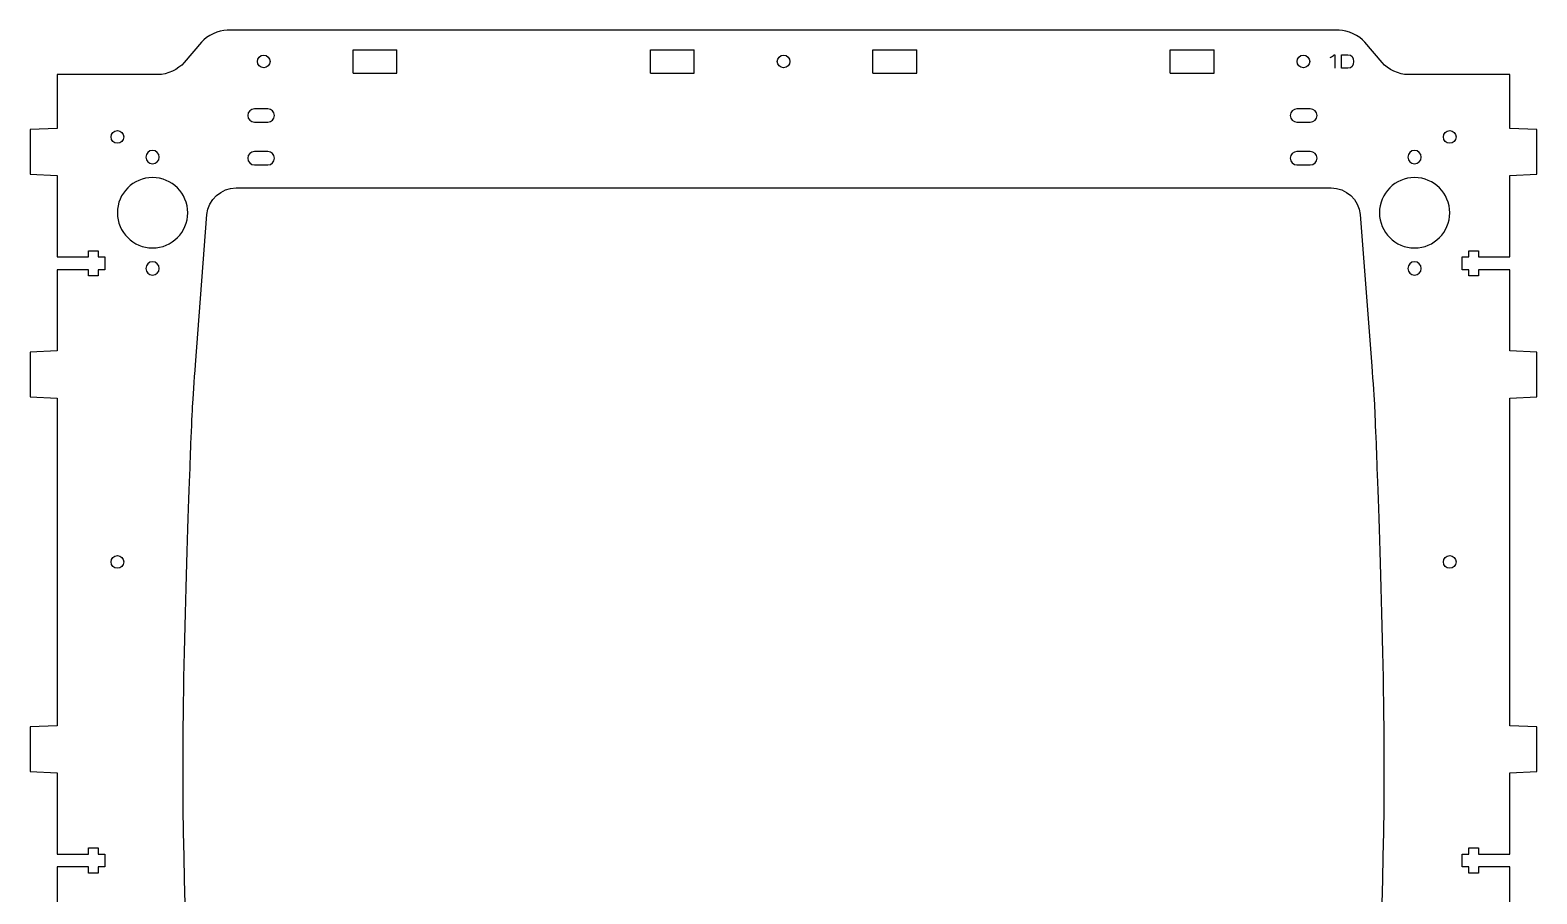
# Model space of a CAD drawing. Header units: millimetres. Extents: x -1134 to -106, y -482 to -94.
# Drawn here: x -1134.3 to -795.8, y -287.7 to -93.7 of the extents above; entities that cross this region are included whole.
import ezdxf

# ---------------------------------------------------------------- set-up
doc = ezdxf.new("R2010")
doc.units = ezdxf.units.MM
doc.layers.add('CUTS', color=1, linetype='Continuous', true_color=0xff0000)
doc.layers.add('TEXT', color=5, linetype='Continuous', true_color=0x0000ff)

msp = doc.modelspace()

# ---------------------------------------------------------------- linework, layer by layer
at = {"layer": 'CUTS', "color": 1, "lineweight": 25, "true_color": 0xff0000}
for p, q in [((-1061.71, -103.33), (-1061.71, -98.13)), ((-1061.71, -98.13), (-1051.86, -98.13)), ((-1051.86, -103.33), (-1051.86, -98.13)), ((-994.93, -103.33), (-994.93, -98.13)), ((-994.93, -98.13), (-985.08, -98.13)), ((-985.08, -103.33), (-985.08, -98.13)), ((-944.93, -103.33), (-944.93, -98.13)), ((-944.93, -98.13), (-935.08, -98.13)), ((-935.08, -103.33), (-935.08, -98.13)), ((-878.16, -103.33), (-878.16, -98.13)), ((-878.16, -98.13), (-868.31, -98.13)), ((-868.31, -103.33), (-868.31, -98.13)), ((-1061.71, -103.33), (-1051.86, -103.33)), ((-994.93, -103.33), (-985.08, -103.33)), ((-944.93, -103.33), (-935.08, -103.33)), ((-878.16, -103.33), (-868.31, -103.33))]:
    msp.add_line(p, q, dxfattribs=at)
for points in [[(-840.23, -93.68), (-1089.98, -93.68)], [(-1095.79, -96.39), (-1099.66, -100.98)], [(-830.56, -100.98), (-834.42, -96.39)], [(-1105.47, -103.68), (-1128.17, -103.68), (-1128.17, -115.78), (-1134.26, -116.03), (-1134.26, -126.07), (-1128.17, -126.32), (-1128.17, -144.63), (-1121.15, -144.63), (-1121.15, -143.23), (-1118.95, -143.23), (-1118.95, -144.63), (-1117.51, -144.63), (-1117.51, -147.49), (-1118.95, -147.49), (-1118.95, -148.89), (-1121.15, -148.89), (-1121.15, -147.49), (-1128.17, -147.49), (-1128.17, -165.75), (-1134.26, -166), (-1134.26, -176.09), (-1128.17, -176.34), (-1128.17, -249.95), (-1134.26, -250.2), (-1134.26, -260.25), (-1128.17, -260.5), (-1128.17, -278.79), (-1121.15, -278.79), (-1121.15, -277.39), (-1118.95, -277.39), (-1118.95, -278.79), (-1117.51, -278.79), (-1117.51, -281.66), (-1118.95, -281.66), (-1118.95, -283.06), (-1121.15, -283.06), (-1121.15, -281.66), (-1128.17, -281.66), (-1128.17, -299.97)], [(-801.88, -299.97), (-801.88, -281.66), (-808.9, -281.66), (-808.9, -283.06), (-811.1, -283.06), (-811.1, -281.66), (-812.54, -281.66), (-812.54, -278.79), (-811.1, -278.79), (-811.1, -277.39), (-808.9, -277.39), (-808.9, -278.79), (-801.88, -278.79), (-801.88, -260.5), (-795.79, -260.25), (-795.79, -250.2), (-801.88, -249.95), (-801.88, -176.34), (-795.79, -176.09), (-795.79, -166), (-801.88, -165.75), (-801.88, -147.49), (-808.9, -147.49), (-808.9, -148.89), (-811.1, -148.89), (-811.1, -147.49), (-812.54, -147.49), (-812.54, -144.63), (-811.1, -144.63), (-811.1, -143.23), (-808.9, -143.23), (-808.9, -144.63), (-801.88, -144.63), (-801.88, -126.32), (-795.79, -126.07), (-795.79, -116.03), (-801.88, -115.78), (-801.88, -103.68), (-824.74, -103.68)], [(-1080.87, -111.36), (-1083.87, -111.36)], [(-846.68, -111.36), (-849.68, -111.36)], [(-1083.87, -114.36), (-1080.87, -114.36), (-1080.87, -114.36)], [(-849.68, -114.36), (-846.68, -114.36), (-846.68, -114.36)], [(-1080.87, -120.96), (-1083.87, -120.96)], [(-846.68, -120.96), (-849.68, -120.96)], [(-1083.87, -123.96), (-1080.87, -123.96), (-1080.87, -123.96)], [(-849.68, -123.96), (-846.68, -123.96), (-846.68, -123.96)], [(-1088.01, -129.1), (-841.99, -129.1)], [(-1097.12, -168.9), (-1094.55, -135.08)], [(-835.46, -135.08), (-832.87, -169.2)]]:
    msp.add_lwpolyline(points, dxfattribs=at)
for points in [[(-1089.98, -93.68), (-1091.93, -93.68), (-1094.54, -94.9), (-1095.79, -96.39)], [(-834.42, -96.39), (-835.67, -94.9), (-838.29, -93.68), (-840.23, -93.68)], [(-1099.66, -100.98), (-1100.91, -102.47), (-1103.52, -103.68), (-1105.47, -103.68)], [(-1083.2, -100.73), (-1083.2, -99.94), (-1082.57, -99.3), (-1081.78, -99.3)], [(-1081.78, -102.15), (-1082.57, -102.15), (-1083.2, -101.51), (-1083.2, -100.73)], [(-1081.78, -99.3), (-1080.99, -99.3), (-1080.35, -99.94), (-1080.35, -100.73)], [(-1080.35, -100.73), (-1080.35, -101.51), (-1080.99, -102.15), (-1081.78, -102.15)], [(-966.43, -100.73), (-966.43, -99.94), (-965.79, -99.3), (-965.01, -99.3)], [(-965.01, -102.15), (-965.79, -102.15), (-966.43, -101.51), (-966.43, -100.73)], [(-965.01, -99.3), (-964.22, -99.3), (-963.58, -99.94), (-963.58, -100.73)], [(-963.58, -100.73), (-963.58, -101.51), (-964.22, -102.15), (-965.01, -102.15)], [(-849.66, -100.72), (-849.66, -99.94), (-849.02, -99.3), (-848.24, -99.3)], [(-848.24, -102.15), (-849.02, -102.15), (-849.66, -101.51), (-849.66, -100.72)], [(-848.24, -99.3), (-847.45, -99.3), (-846.81, -99.94), (-846.81, -100.72)], [(-846.81, -100.72), (-846.81, -101.51), (-847.45, -102.15), (-848.24, -102.15)], [(-824.74, -103.68), (-826.69, -103.68), (-829.31, -102.47), (-830.56, -100.98)], [(-1083.87, -111.36), (-1084.7, -111.36), (-1085.37, -112.03), (-1085.37, -112.86)], [(-1079.37, -112.86), (-1079.37, -112.03), (-1080.04, -111.36), (-1080.87, -111.36)], [(-849.68, -111.36), (-850.51, -111.36), (-851.18, -112.03), (-851.18, -112.86)], [(-845.18, -112.86), (-845.18, -112.03), (-845.86, -111.36), (-846.68, -111.36)], [(-1085.37, -112.86), (-1085.37, -113.69), (-1084.7, -114.36), (-1083.87, -114.36)], [(-1080.87, -114.36), (-1080.04, -114.36), (-1079.37, -113.69), (-1079.37, -112.86)], [(-851.18, -112.86), (-851.18, -113.69), (-850.51, -114.36), (-849.68, -114.36)], [(-846.68, -114.36), (-845.86, -114.36), (-845.18, -113.69), (-845.18, -112.86)], [(-1116.08, -117.66), (-1116.08, -116.88), (-1115.44, -116.24), (-1114.66, -116.24)], [(-1114.66, -119.09), (-1115.44, -119.09), (-1116.08, -118.45), (-1116.08, -117.66)], [(-1114.66, -116.24), (-1113.87, -116.24), (-1113.23, -116.88), (-1113.23, -117.66)], [(-1113.23, -117.66), (-1113.23, -118.45), (-1113.87, -119.09), (-1114.66, -119.09)], [(-816.78, -117.66), (-816.78, -116.88), (-816.14, -116.24), (-815.36, -116.24)], [(-815.36, -119.09), (-816.14, -119.09), (-816.78, -118.45), (-816.78, -117.66)], [(-815.36, -116.24), (-814.57, -116.24), (-813.93, -116.88), (-813.93, -117.66)], [(-813.93, -117.66), (-813.93, -118.45), (-814.57, -119.09), (-815.36, -119.09)], [(-1106.76, -120.71), (-1107.59, -120.71), (-1108.26, -121.38), (-1108.26, -122.21)], [(-1105.26, -122.21), (-1105.26, -121.38), (-1105.93, -120.71), (-1106.76, -120.71)], [(-1083.87, -120.96), (-1084.7, -120.96), (-1085.37, -121.63), (-1085.37, -122.46)], [(-1079.37, -122.46), (-1079.37, -121.63), (-1080.04, -120.96), (-1080.87, -120.96)], [(-849.68, -120.96), (-850.51, -120.96), (-851.18, -121.63), (-851.18, -122.46)], [(-845.18, -122.46), (-845.18, -121.63), (-845.86, -120.96), (-846.68, -120.96)], [(-823.26, -120.71), (-824.09, -120.71), (-824.76, -121.38), (-824.76, -122.21)], [(-821.76, -122.21), (-821.76, -121.38), (-822.43, -120.71), (-823.26, -120.71)], [(-1108.26, -122.21), (-1108.26, -123.04), (-1107.59, -123.71), (-1106.76, -123.71)], [(-1106.76, -123.71), (-1105.93, -123.71), (-1105.26, -123.04), (-1105.26, -122.21)], [(-1085.37, -122.46), (-1085.37, -123.29), (-1084.7, -123.96), (-1083.87, -123.96)], [(-1080.87, -123.96), (-1080.04, -123.96), (-1079.37, -123.29), (-1079.37, -122.46)], [(-851.18, -122.46), (-851.18, -123.29), (-850.51, -123.96), (-849.68, -123.96)], [(-846.68, -123.96), (-845.86, -123.96), (-845.18, -123.29), (-845.18, -122.46)], [(-824.76, -122.21), (-824.76, -123.04), (-824.09, -123.71), (-823.26, -123.71)], [(-823.26, -123.71), (-822.43, -123.71), (-821.76, -123.04), (-821.76, -122.21)], [(-1106.76, -126.81), (-1111.12, -126.81), (-1114.66, -130.34), (-1114.66, -134.71)], [(-1098.86, -134.71), (-1098.86, -130.34), (-1102.39, -126.81), (-1106.76, -126.81)], [(-823.26, -126.81), (-827.62, -126.81), (-831.16, -130.34), (-831.16, -134.71)], [(-815.36, -134.71), (-815.36, -130.34), (-818.89, -126.81), (-823.26, -126.81)], [(-1094.55, -135.08), (-1094.25, -131.79), (-1091.31, -129.1), (-1088.01, -129.1)], [(-841.99, -129.1), (-838.69, -129.1), (-835.75, -131.79), (-835.46, -135.08)], [(-1114.66, -134.71), (-1114.66, -139.07), (-1111.12, -142.61), (-1106.76, -142.61)], [(-1106.76, -142.61), (-1102.39, -142.61), (-1098.86, -139.07), (-1098.86, -134.71)], [(-831.16, -134.71), (-831.16, -139.07), (-827.62, -142.61), (-823.26, -142.61)], [(-823.26, -142.61), (-818.89, -142.61), (-815.36, -139.07), (-815.36, -134.71)], [(-1106.76, -145.71), (-1107.59, -145.71), (-1108.26, -146.38), (-1108.26, -147.21)], [(-1108.26, -147.21), (-1108.26, -148.04), (-1107.59, -148.71), (-1106.76, -148.71)], [(-1105.26, -147.21), (-1105.26, -146.38), (-1105.93, -145.71), (-1106.76, -145.71)], [(-1106.76, -148.71), (-1105.93, -148.71), (-1105.26, -148.04), (-1105.26, -147.21)], [(-823.26, -145.71), (-824.09, -145.71), (-824.76, -146.38), (-824.76, -147.21)], [(-824.76, -147.21), (-824.76, -148.04), (-824.09, -148.71), (-823.26, -148.71)], [(-821.76, -147.21), (-821.76, -146.38), (-822.43, -145.71), (-823.26, -145.71)], [(-823.26, -148.71), (-822.43, -148.71), (-821.76, -148.04), (-821.76, -147.21)], [(-1097.76, -178.33), (-1097.66, -176.43), (-1097.37, -172.19), (-1097.12, -168.9)], [(-832.87, -169.2), (-832.62, -172.49), (-832.34, -176.67), (-832.26, -178.48)], [(-1098.18, -187.78), (-1098.05, -184.48), (-1097.86, -180.23), (-1097.76, -178.33)], [(-832.26, -178.48), (-832.17, -180.3), (-832, -184.48), (-831.87, -187.78)], [(-1099.91, -257.53), (-1099.91, -232.97), (-1098.18, -187.78), (-1098.18, -187.78)], [(-831.87, -187.78), (-831.87, -187.78), (-830.14, -232.97), (-830.14, -257.53)], [(-1116.08, -213.15), (-1116.08, -212.36), (-1115.44, -211.72), (-1114.66, -211.72)], [(-1114.66, -214.57), (-1115.44, -214.57), (-1116.08, -213.93), (-1116.08, -213.15)], [(-1114.66, -211.72), (-1113.87, -211.72), (-1113.23, -212.36), (-1113.23, -213.15)], [(-1113.23, -213.15), (-1113.23, -213.93), (-1113.87, -214.57), (-1114.66, -214.57)], [(-816.78, -213.15), (-816.78, -212.36), (-816.14, -211.72), (-815.36, -211.72)], [(-815.36, -214.57), (-816.14, -214.57), (-816.78, -213.93), (-816.78, -213.15)], [(-815.36, -211.72), (-814.57, -211.72), (-813.93, -212.36), (-813.93, -213.15)], [(-813.93, -213.15), (-813.93, -213.93), (-814.57, -214.57), (-815.36, -214.57)], [(-1094.56, -371.98), (-1094.56, -371.98), (-1099.91, -316.11), (-1099.91, -257.53)], [(-830.14, -257.53), (-830.14, -316.11), (-835.49, -371.98), (-835.49, -371.98)]]:
    msp.add_open_spline(points, degree=3, dxfattribs=at)
at = {"layer": 'TEXT', "color": 5, "lineweight": 25, "true_color": 0x0000ff}
for points in [[(-841.32, -99.24), (-841.2, -99.24), (-841.2, -102.22)], [(-839.71, -99.22), (-838.23, -99.22)], [(-838.23, -102.24), (-839.71, -102.24), (-839.71, -99.22), (-839.71, -99.22)]]:
    msp.add_lwpolyline(points, dxfattribs=at)
for points in [[(-842.25, -99.8), (-841.8, -99.69), (-841.49, -99.44), (-841.32, -99.24)], [(-838.23, -99.22), (-837.4, -99.22), (-836.97, -99.83), (-836.97, -100.73)], [(-836.97, -100.73), (-836.97, -101.63), (-837.4, -102.24), (-838.23, -102.24)]]:
    msp.add_open_spline(points, degree=3, dxfattribs=at)

doc.saveas('drawing.dxf')
